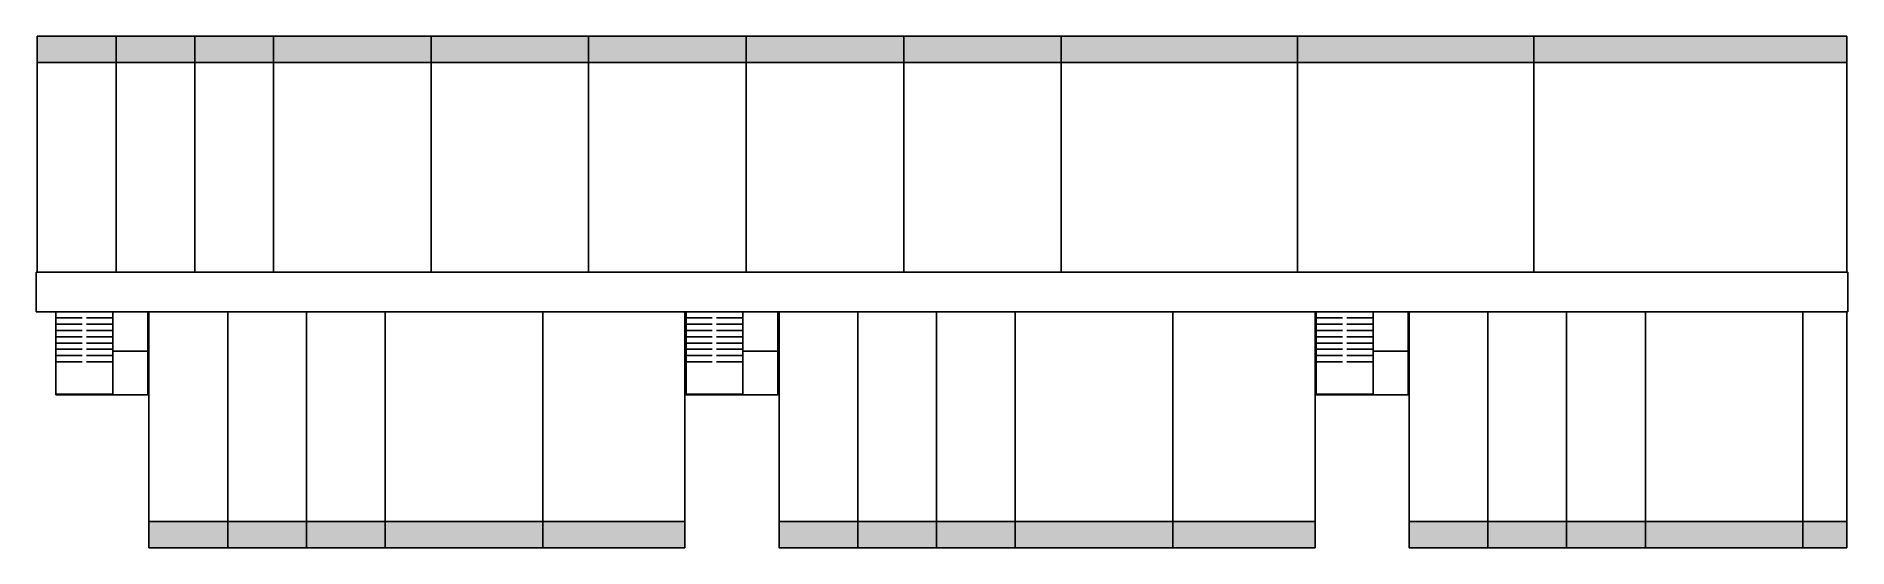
# Model space of a CAD drawing. Header units: metres. Extents: x 14 to 98, y -49 to 55.
# Drawn here: x 14.4 to 97.2, y 31.5 to 54.9 of the extents above.
import ezdxf

# ---------------------------------------------------------------- set-up
doc = ezdxf.new("R2010")
doc.units = ezdxf.units.M
for name, color, linetype in [('A-BALC', 4, 'Continuous'), ('A-CIRC', 8, 'Continuous'), ('A-CORE', 30, 'Continuous'), ('A-DOOR', 1, 'Continuous'), ('A-HATCH', 251, 'Continuous'), ('A-WALL', 7, 'Continuous')]:
    doc.layers.add(name, color=color, linetype=linetype)

msp = doc.modelspace()

# ---------------------------------------------------------------- hatches: boundary and pattern name
at = {"layer": 'A-HATCH'}
for points in [[(18.05, 54.9), (18.05, 53.7), (14.45, 53.7), (14.45, 54.9)], [(21.65, 54.9), (21.65, 53.7), (18.05, 53.7), (18.05, 54.9)], [(25.25, 54.9), (25.25, 53.7), (21.65, 53.7), (21.65, 54.9)], [(32.45, 54.9), (32.45, 53.7), (25.25, 53.7), (25.25, 54.9)], [(39.65, 54.9), (39.65, 53.7), (32.45, 53.7), (32.45, 54.9)], [(46.85, 54.9), (46.85, 53.7), (39.65, 53.7), (39.65, 54.9)], [(54.05, 54.9), (54.05, 53.7), (46.85, 53.7), (46.85, 54.9)], [(61.25, 54.9), (61.25, 53.7), (54.05, 53.7), (54.05, 54.9)], [(72.05, 54.9), (72.05, 53.7), (61.25, 53.7), (61.25, 54.9)], [(82.85, 54.9), (82.85, 53.7), (72.05, 53.7), (72.05, 54.9)], [(97.15, 54.9), (97.15, 53.7), (82.85, 53.7), (82.85, 54.9)], [(23.15, 31.5), (23.15, 32.7), (19.55, 32.7), (19.55, 31.5)], [(26.75, 31.5), (26.75, 32.7), (23.15, 32.7), (23.15, 31.5)], [(30.35, 31.5), (30.35, 32.7), (26.75, 32.7), (26.75, 31.5)], [(37.55, 31.5), (37.55, 32.7), (30.35, 32.7), (30.35, 31.5)], [(44.05, 31.5), (44.05, 32.7), (37.55, 32.7), (37.55, 31.5)], [(51.95, 31.5), (51.95, 32.7), (48.35, 32.7), (48.35, 31.5)], [(55.55, 31.5), (55.55, 32.7), (51.95, 32.7), (51.95, 31.5)], [(59.15, 31.5), (59.15, 32.7), (55.55, 32.7), (55.55, 31.5)], [(66.35, 31.5), (66.35, 32.7), (59.15, 32.7), (59.15, 31.5)], [(72.85, 31.5), (72.85, 32.7), (66.35, 32.7), (66.35, 31.5)], [(80.75, 31.5), (80.75, 32.7), (77.15, 32.7), (77.15, 31.5)], [(84.35, 31.5), (84.35, 32.7), (80.75, 32.7), (80.75, 31.5)], [(87.95, 31.5), (87.95, 32.7), (84.35, 32.7), (84.35, 31.5)], [(95.15, 31.5), (95.15, 32.7), (87.95, 32.7), (87.95, 31.5)], [(97.15, 31.5), (97.15, 32.7), (95.15, 32.7), (95.15, 31.5)]]:
    msp.add_hatch(color=7, dxfattribs=at).paths.add_polyline_path(points)

# ---------------------------------------------------------------- linework, layer by layer
at = {"layer": 'A-BALC'}
for points in [[(18.05, 54.9), (18.05, 53.7), (14.45, 53.7), (14.45, 54.9)], [(21.65, 54.9), (21.65, 53.7), (18.05, 53.7), (18.05, 54.9)], [(25.25, 54.9), (25.25, 53.7), (21.65, 53.7), (21.65, 54.9)], [(32.45, 54.9), (32.45, 53.7), (25.25, 53.7), (25.25, 54.9)], [(39.65, 54.9), (39.65, 53.7), (32.45, 53.7), (32.45, 54.9)], [(46.85, 54.9), (46.85, 53.7), (39.65, 53.7), (39.65, 54.9)], [(54.05, 54.9), (54.05, 53.7), (46.85, 53.7), (46.85, 54.9)], [(61.25, 54.9), (61.25, 53.7), (54.05, 53.7), (54.05, 54.9)], [(72.05, 54.9), (72.05, 53.7), (61.25, 53.7), (61.25, 54.9)], [(82.85, 54.9), (82.85, 53.7), (72.05, 53.7), (72.05, 54.9)], [(97.15, 54.9), (97.15, 53.7), (82.85, 53.7), (82.85, 54.9)], [(23.15, 31.5), (23.15, 32.7), (19.55, 32.7), (19.55, 31.5)], [(26.75, 31.5), (26.75, 32.7), (23.15, 32.7), (23.15, 31.5)], [(30.35, 31.5), (30.35, 32.7), (26.75, 32.7), (26.75, 31.5)], [(37.55, 31.5), (37.55, 32.7), (30.35, 32.7), (30.35, 31.5)], [(44.05, 31.5), (44.05, 32.7), (37.55, 32.7), (37.55, 31.5)], [(51.95, 31.5), (51.95, 32.7), (48.35, 32.7), (48.35, 31.5)], [(55.55, 31.5), (55.55, 32.7), (51.95, 32.7), (51.95, 31.5)], [(59.15, 31.5), (59.15, 32.7), (55.55, 32.7), (55.55, 31.5)], [(66.35, 31.5), (66.35, 32.7), (59.15, 32.7), (59.15, 31.5)], [(72.85, 31.5), (72.85, 32.7), (66.35, 32.7), (66.35, 31.5)], [(80.75, 31.5), (80.75, 32.7), (77.15, 32.7), (77.15, 31.5)], [(84.35, 31.5), (84.35, 32.7), (80.75, 32.7), (80.75, 31.5)], [(87.95, 31.5), (87.95, 32.7), (84.35, 32.7), (84.35, 31.5)], [(95.15, 31.5), (95.15, 32.7), (87.95, 32.7), (87.95, 31.5)], [(97.15, 31.5), (97.15, 32.7), (95.15, 32.7), (95.15, 31.5)]]:
    msp.add_lwpolyline(points, close=True, dxfattribs=at)
at = {"layer": 'A-CIRC'}
msp.add_lwpolyline([(14.4, 44.1), (97.2, 44.1), (97.2, 42.3), (14.4, 42.3)], close=True, dxfattribs=at)
at = {"layer": 'A-CORE'}
for p, q in [((15.3, 42.0133), (16.5, 42.0133)), ((15.3, 41.7267), (16.5, 41.7267)), ((15.3, 41.44), (16.5, 41.44)), ((16.7, 42.0133), (17.9, 42.0133)), ((16.7, 41.7267), (17.9, 41.7267)), ((16.7, 41.44), (17.9, 41.44)), ((44.1, 42.0133), (45.3, 42.0133)), ((44.1, 41.7267), (45.3, 41.7267)), ((44.1, 41.44), (45.3, 41.44)), ((45.5, 42.0133), (46.7, 42.0133)), ((45.5, 41.7267), (46.7, 41.7267)), ((45.5, 41.44), (46.7, 41.44)), ((72.9, 42.0133), (74.1, 42.0133)), ((72.9, 41.7267), (74.1, 41.7267)), ((72.9, 41.44), (74.1, 41.44)), ((74.3, 42.0133), (75.5, 42.0133)), ((74.3, 41.7267), (75.5, 41.7267)), ((74.3, 41.44), (75.5, 41.44)), ((15.3, 41.1533), (16.5, 41.1533)), ((15.3, 40.8667), (16.5, 40.8667)), ((15.3, 40.58), (16.5, 40.58)), ((16.7, 41.1533), (17.9, 41.1533)), ((16.7, 40.8667), (17.9, 40.8667)), ((16.7, 40.58), (17.9, 40.58)), ((44.1, 41.1533), (45.3, 41.1533)), ((44.1, 40.8667), (45.3, 40.8667)), ((44.1, 40.58), (45.3, 40.58)), ((45.5, 41.1533), (46.7, 41.1533)), ((45.5, 40.8667), (46.7, 40.8667)), ((45.5, 40.58), (46.7, 40.58)), ((72.9, 41.1533), (74.1, 41.1533)), ((72.9, 40.8667), (74.1, 40.8667)), ((72.9, 40.58), (74.1, 40.58)), ((74.3, 41.1533), (75.5, 41.1533)), ((74.3, 40.8667), (75.5, 40.8667)), ((74.3, 40.58), (75.5, 40.58)), ((15.3, 40.2933), (16.5, 40.2933)), ((15.3, 40.0067), (16.5, 40.0067)), ((16.7, 40.2933), (17.9, 40.2933)), ((16.7, 40.0067), (17.9, 40.0067)), ((44.1, 40.2933), (45.3, 40.2933)), ((44.1, 40.0067), (45.3, 40.0067)), ((45.5, 40.2933), (46.7, 40.2933)), ((45.5, 40.0067), (46.7, 40.0067)), ((72.9, 40.2933), (74.1, 40.2933)), ((72.9, 40.0067), (74.1, 40.0067)), ((74.3, 40.2933), (75.5, 40.2933)), ((74.3, 40.0067), (75.5, 40.0067))]:
    msp.add_line(p, q, dxfattribs=at)
for points in [[(15.3, 42.3), (17.9, 42.3), (17.9, 38.52), (15.3, 38.52)], [(17.9, 42.3), (19.5, 42.3), (19.5, 40.5), (17.9, 40.5)], [(44.1, 42.3), (46.7, 42.3), (46.7, 38.52), (44.1, 38.52)], [(46.7, 42.3), (48.3, 42.3), (48.3, 40.5), (46.7, 40.5)], [(72.9, 42.3), (75.5, 42.3), (75.5, 38.52), (72.9, 38.52)], [(75.5, 42.3), (77.1, 42.3), (77.1, 40.5), (75.5, 40.5)]]:
    msp.add_lwpolyline(points, close=True, dxfattribs=at)
at = {"layer": 'A-DOOR'}
for p, q in [((15.8, 44.1), (16.7, 44.1)), ((19.4, 44.1), (20.3, 44.1)), ((23, 44.1), (23.9, 44.1)), ((28.4, 44.1), (29.3, 44.1)), ((35.6, 44.1), (36.5, 44.1)), ((42.8, 44.1), (43.7, 44.1)), ((50, 44.1), (50.9, 44.1)), ((57.2, 44.1), (58.1, 44.1)), ((66.2, 44.1), (67.1, 44.1)), ((77, 44.1), (77.9, 44.1)), ((89.55, 44.1), (90.45, 44.1)), ((20.9, 42.3), (21.8, 42.3)), ((24.5, 42.3), (25.4, 42.3)), ((28.1, 42.3), (29, 42.3)), ((33.5, 42.3), (34.4, 42.3)), ((40.35, 42.3), (41.25, 42.3)), ((49.7, 42.3), (50.6, 42.3)), ((53.3, 42.3), (54.2, 42.3)), ((56.9, 42.3), (57.8, 42.3)), ((62.3, 42.3), (63.2, 42.3)), ((69.15, 42.3), (70.05, 42.3)), ((78.5, 42.3), (79.4, 42.3)), ((82.1, 42.3), (83, 42.3)), ((85.7, 42.3), (86.6, 42.3)), ((91.1, 42.3), (92, 42.3)), ((95.7, 42.3), (96.6, 42.3))]:
    msp.add_line(p, q, dxfattribs=at)
at = {"layer": 'A-WALL'}
for points in [[(14.45, 44.1), (18.05, 44.1), (18.05, 53.7), (14.45, 53.7)], [(18.05, 44.1), (21.65, 44.1), (21.65, 53.7), (18.05, 53.7)], [(21.65, 44.1), (25.25, 44.1), (25.25, 53.7), (21.65, 53.7)], [(25.25, 44.1), (32.45, 44.1), (32.45, 53.7), (25.25, 53.7)], [(32.45, 44.1), (39.65, 44.1), (39.65, 53.7), (32.45, 53.7)], [(39.65, 44.1), (46.85, 44.1), (46.85, 53.7), (39.65, 53.7)], [(46.85, 44.1), (54.05, 44.1), (54.05, 53.7), (46.85, 53.7)], [(54.05, 44.1), (61.25, 44.1), (61.25, 53.7), (54.05, 53.7)], [(61.25, 44.1), (72.05, 44.1), (72.05, 53.7), (61.25, 53.7)], [(72.05, 44.1), (82.85, 44.1), (82.85, 53.7), (72.05, 53.7)], [(82.85, 44.1), (97.15, 44.1), (97.15, 53.7), (82.85, 53.7)], [(15.3, 42.3), (19.5, 42.3), (19.5, 38.5), (15.3, 38.5)], [(19.55, 42.3), (23.15, 42.3), (23.15, 32.7), (19.55, 32.7)], [(23.15, 42.3), (26.75, 42.3), (26.75, 32.7), (23.15, 32.7)], [(26.75, 42.3), (30.35, 42.3), (30.35, 32.7), (26.75, 32.7)], [(30.35, 42.3), (37.55, 42.3), (37.55, 32.7), (30.35, 32.7)], [(37.55, 42.3), (44.05, 42.3), (44.05, 32.7), (37.55, 32.7)], [(44.1, 42.3), (48.3, 42.3), (48.3, 38.5), (44.1, 38.5)], [(48.35, 42.3), (51.95, 42.3), (51.95, 32.7), (48.35, 32.7)], [(51.95, 42.3), (55.55, 42.3), (55.55, 32.7), (51.95, 32.7)], [(55.55, 42.3), (59.15, 42.3), (59.15, 32.7), (55.55, 32.7)], [(59.15, 42.3), (66.35, 42.3), (66.35, 32.7), (59.15, 32.7)], [(66.35, 42.3), (72.85, 42.3), (72.85, 32.7), (66.35, 32.7)], [(72.9, 42.3), (77.1, 42.3), (77.1, 38.5), (72.9, 38.5)], [(77.15, 42.3), (80.75, 42.3), (80.75, 32.7), (77.15, 32.7)], [(80.75, 42.3), (84.35, 42.3), (84.35, 32.7), (80.75, 32.7)], [(84.35, 42.3), (87.95, 42.3), (87.95, 32.7), (84.35, 32.7)], [(87.95, 42.3), (95.15, 42.3), (95.15, 32.7), (87.95, 32.7)], [(95.15, 42.3), (97.15, 42.3), (97.15, 32.7), (95.15, 32.7)]]:
    msp.add_lwpolyline(points, close=True, dxfattribs=at)

doc.saveas('drawing.dxf')
